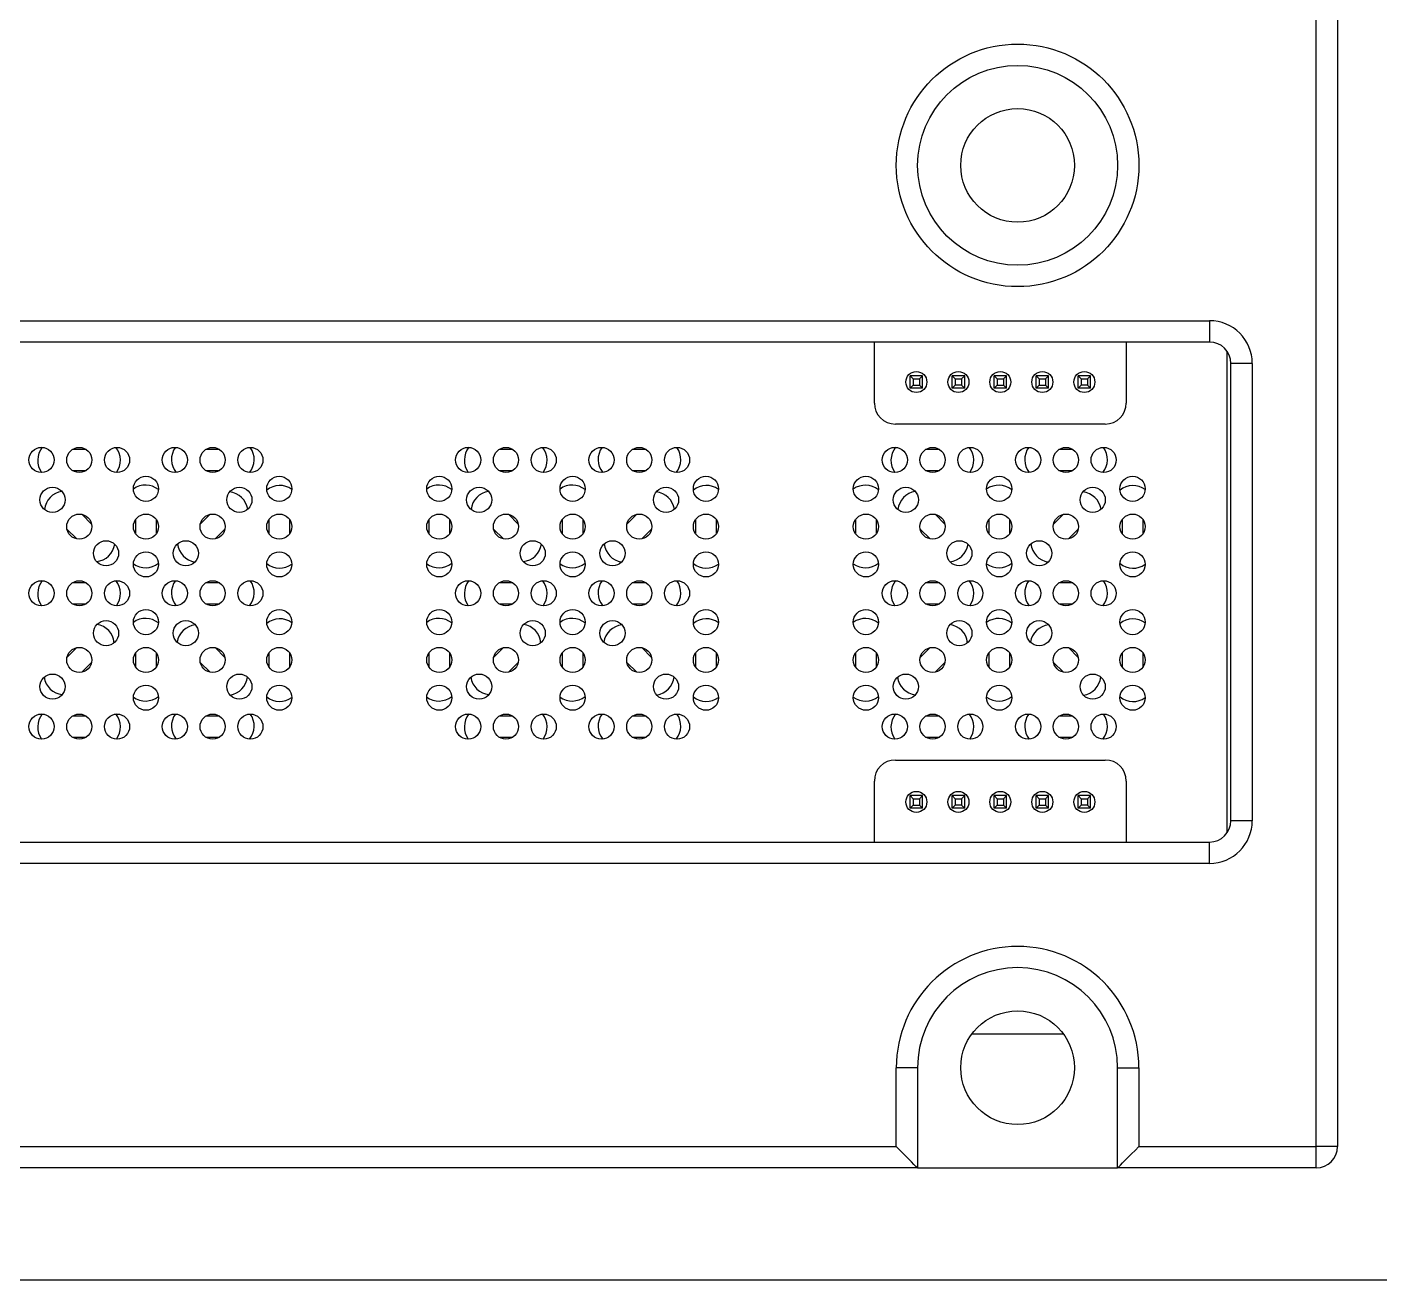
# Model space of a CAD drawing. Header units: inches. Extents: x 1.52 to 9.45, y 2.55 to 7.05.
# Drawn here: x 6.735 to 8.003, y 2.546 to 3.72 of the extents above; entities that cross this region are included whole.
import ezdxf

# ---------------------------------------------------------------- set-up
doc = ezdxf.new("R2010")
doc.units = ezdxf.units.IN
doc.header["$MEASUREMENT"] = 0

msp = doc.modelspace()

# ---------------------------------------------------------------- linework, layer by layer
at = {"color": 7, "linetype": 'Continuous', "lineweight": 25}
for p, q in [((7.9433, 2.6708), (7.9433, 6.9108)), ((7.9633, 6.9108), (7.9633, 2.6708)), ((6.1833, 3.4452), (7.8433, 3.4452)), ((7.8433, 3.4452), (7.8433, 3.4252)), ((7.8433, 3.4252), (6.1833, 3.4252)), ((7.529, 3.368), (7.529, 3.4252)), ((7.7652, 3.4252), (7.7652, 3.368)), ((7.8597, 2.9651), (7.8597, 3.4166)), ((7.8633, 2.9764), (7.8633, 3.4052)), ((7.8833, 3.4052), (7.8633, 3.4052)), ((7.8833, 3.4052), (7.8833, 2.9764)), ((7.5743, 3.3936), (7.5625, 3.3936)), ((7.5625, 3.3936), (7.5654, 3.3906)), ((7.5625, 3.3818), (7.5625, 3.3936)), ((7.5654, 3.3906), (7.5654, 3.3847)), ((7.5654, 3.3906), (7.5714, 3.3906)), ((7.5714, 3.3906), (7.5743, 3.3936)), ((7.5714, 3.3906), (7.5714, 3.3847)), ((7.5743, 3.3818), (7.5743, 3.3936)), ((7.6137, 3.3936), (7.6019, 3.3936)), ((7.6019, 3.3936), (7.6048, 3.3906)), ((7.6019, 3.3818), (7.6019, 3.3936)), ((7.6048, 3.3906), (7.6107, 3.3906)), ((7.6048, 3.3906), (7.6048, 3.3847)), ((7.6107, 3.3906), (7.6137, 3.3936)), ((7.6107, 3.3906), (7.6107, 3.3847)), ((7.6137, 3.3818), (7.6137, 3.3936)), ((7.6412, 3.3936), (7.6442, 3.3906)), ((7.6412, 3.3818), (7.6412, 3.3936)), ((7.653, 3.3936), (7.6412, 3.3936)), ((7.6442, 3.3906), (7.6442, 3.3847)), ((7.6442, 3.3906), (7.6501, 3.3906)), ((7.6501, 3.3906), (7.653, 3.3936)), ((7.6501, 3.3906), (7.6501, 3.3847)), ((7.653, 3.3818), (7.653, 3.3936)), ((7.6924, 3.3936), (7.6806, 3.3936)), ((7.6806, 3.3936), (7.6836, 3.3906)), ((7.6806, 3.3818), (7.6806, 3.3936)), ((7.6836, 3.3906), (7.6895, 3.3906)), ((7.6836, 3.3906), (7.6836, 3.3847)), ((7.6924, 3.3936), (7.6895, 3.3906)), ((7.6895, 3.3906), (7.6895, 3.3847)), ((7.6924, 3.3818), (7.6924, 3.3936)), ((7.7318, 3.3936), (7.72, 3.3936)), ((7.72, 3.3936), (7.7229, 3.3906)), ((7.72, 3.3818), (7.72, 3.3936)), ((7.7229, 3.3906), (7.7229, 3.3847)), ((7.7229, 3.3906), (7.7288, 3.3906)), ((7.7288, 3.3906), (7.7318, 3.3936)), ((7.7288, 3.3906), (7.7288, 3.3847)), ((7.7318, 3.3818), (7.7318, 3.3936)), ((7.5654, 3.3847), (7.5625, 3.3818)), ((7.5743, 3.3818), (7.5625, 3.3818)), ((7.5654, 3.3847), (7.5714, 3.3847)), ((7.5714, 3.3847), (7.5743, 3.3818)), ((7.6048, 3.3847), (7.6019, 3.3818)), ((7.6137, 3.3818), (7.6019, 3.3818)), ((7.6107, 3.3847), (7.6048, 3.3847)), ((7.6107, 3.3847), (7.6137, 3.3818)), ((7.6442, 3.3847), (7.6412, 3.3818)), ((7.653, 3.3818), (7.6412, 3.3818)), ((7.6442, 3.3847), (7.6501, 3.3847)), ((7.6501, 3.3847), (7.653, 3.3818)), ((7.6806, 3.3818), (7.6836, 3.3847)), ((7.6924, 3.3818), (7.6806, 3.3818)), ((7.6836, 3.3847), (7.6895, 3.3847)), ((7.6895, 3.3847), (7.6924, 3.3818)), ((7.7229, 3.3847), (7.72, 3.3818)), ((7.7318, 3.3818), (7.72, 3.3818)), ((7.7288, 3.3847), (7.7229, 3.3847)), ((7.7288, 3.3847), (7.7318, 3.3818)), ((7.7455, 3.3483), (7.5487, 3.3483)), ((6.7901, 3.3245), (6.7771, 3.3245)), ((6.9151, 3.3245), (6.9021, 3.3245)), ((7.1901, 3.3245), (7.1771, 3.3245)), ((7.3151, 3.3245), (7.3021, 3.3245)), ((7.5901, 3.3245), (7.5771, 3.3245)), ((7.7151, 3.3245), (7.7021, 3.3245)), ((6.7771, 3.3048), (6.7901, 3.3048)), ((6.9021, 3.3048), (6.9151, 3.3048)), ((7.1771, 3.3048), (7.1901, 3.3048)), ((7.3021, 3.3048), (7.3151, 3.3048)), ((7.5771, 3.3048), (7.5901, 3.3048)), ((7.7021, 3.3048), (7.7151, 3.3048)), ((6.7952, 3.2545), (6.7859, 3.2637)), ((6.9063, 3.2637), (6.897, 3.2545)), ((7.1952, 3.2545), (7.1859, 3.2637)), ((7.3063, 3.2637), (7.297, 3.2545)), ((7.5952, 3.2545), (7.5859, 3.2637)), ((7.7063, 3.2637), (7.697, 3.2545)), ((6.772, 3.2498), (6.7813, 3.2406)), ((6.8363, 3.2587), (6.8363, 3.2456)), ((6.856, 3.2457), (6.856, 3.2586)), ((6.9109, 3.2406), (6.9202, 3.2498)), ((6.9612, 3.2586), (6.9612, 3.2457)), ((6.9809, 3.2456), (6.9809, 3.2587)), ((7.1112, 3.2586), (7.1112, 3.2457)), ((7.1309, 3.2456), (7.1309, 3.2587)), ((7.172, 3.2498), (7.1813, 3.2406)), ((7.2363, 3.2587), (7.2363, 3.2456)), ((7.256, 3.2457), (7.256, 3.2586)), ((7.3109, 3.2406), (7.3202, 3.2498)), ((7.3612, 3.2586), (7.3612, 3.2457)), ((7.3809, 3.2456), (7.3809, 3.2587)), ((7.5112, 3.2586), (7.5112, 3.2457)), ((7.5309, 3.2456), (7.5309, 3.2587)), ((7.572, 3.2498), (7.5813, 3.2406)), ((7.6363, 3.2587), (7.6363, 3.2456)), ((7.656, 3.2457), (7.656, 3.2586)), ((7.7109, 3.2406), (7.7202, 3.2498)), ((7.7612, 3.2586), (7.7612, 3.2457)), ((7.7809, 3.2456), (7.7809, 3.2587)), ((6.7901, 3.1995), (6.7771, 3.1995)), ((6.9151, 3.1995), (6.9021, 3.1995)), ((7.1901, 3.1995), (7.1771, 3.1995)), ((7.3151, 3.1995), (7.3021, 3.1995)), ((7.5901, 3.1995), (7.5771, 3.1995)), ((7.7151, 3.1995), (7.7021, 3.1995)), ((6.7771, 3.1798), (6.7901, 3.1798)), ((6.9021, 3.1798), (6.9151, 3.1798)), ((7.1771, 3.1798), (7.1901, 3.1798)), ((7.3021, 3.1798), (7.3151, 3.1798)), ((7.5771, 3.1798), (7.5901, 3.1798)), ((7.7021, 3.1798), (7.7151, 3.1798)), ((6.7813, 3.1387), (6.772, 3.1295)), ((6.8363, 3.1337), (6.8363, 3.1206)), ((6.856, 3.1207), (6.856, 3.1336)), ((6.9202, 3.1295), (6.9109, 3.1387)), ((6.9612, 3.1336), (6.9612, 3.1207)), ((6.9809, 3.1206), (6.9809, 3.1337)), ((7.1112, 3.1336), (7.1112, 3.1207)), ((7.1309, 3.1206), (7.1309, 3.1337)), ((7.1813, 3.1387), (7.172, 3.1295)), ((7.2363, 3.1337), (7.2363, 3.1206)), ((7.256, 3.1207), (7.256, 3.1336)), ((7.3202, 3.1295), (7.3109, 3.1387)), ((7.3612, 3.1336), (7.3612, 3.1207)), ((7.3809, 3.1206), (7.3809, 3.1337)), ((7.5112, 3.1336), (7.5112, 3.1207)), ((7.5309, 3.1206), (7.5309, 3.1337)), ((7.5813, 3.1387), (7.572, 3.1295)), ((7.6363, 3.1337), (7.6363, 3.1206)), ((7.656, 3.1207), (7.656, 3.1336)), ((7.7202, 3.1295), (7.7109, 3.1387)), ((7.7612, 3.1336), (7.7612, 3.1207)), ((7.7809, 3.1206), (7.7809, 3.1337)), ((6.7859, 3.1156), (6.7952, 3.1248)), ((6.897, 3.1248), (6.9063, 3.1156)), ((7.1859, 3.1156), (7.1952, 3.1248)), ((7.297, 3.1248), (7.3063, 3.1156)), ((7.5859, 3.1156), (7.5952, 3.1248)), ((7.697, 3.1248), (7.7063, 3.1156)), ((6.7901, 3.0745), (6.7771, 3.0745)), ((6.9151, 3.0745), (6.9021, 3.0745)), ((7.1901, 3.0745), (7.1771, 3.0745)), ((7.3151, 3.0745), (7.3021, 3.0745)), ((7.5901, 3.0745), (7.5771, 3.0745)), ((7.7151, 3.0745), (7.7021, 3.0745)), ((6.7771, 3.0548), (6.7901, 3.0548)), ((6.9021, 3.0548), (6.9151, 3.0548)), ((7.1771, 3.0548), (7.1901, 3.0548)), ((7.3021, 3.0548), (7.3151, 3.0548)), ((7.5771, 3.0548), (7.5901, 3.0548)), ((7.7021, 3.0548), (7.7151, 3.0548)), ((7.5487, 3.0333), (7.7455, 3.0333)), ((7.529, 2.9564), (7.529, 3.0136)), ((7.7652, 3.0136), (7.7652, 2.9564)), ((7.5625, 2.9999), (7.5654, 2.9969)), ((7.5625, 2.9881), (7.5625, 2.9999)), ((7.5743, 2.9999), (7.5625, 2.9999)), ((7.5654, 2.9969), (7.5654, 2.991)), ((7.5654, 2.9969), (7.5714, 2.9969)), ((7.5714, 2.9969), (7.5743, 2.9999)), ((7.5714, 2.9969), (7.5714, 2.991)), ((7.5743, 2.9881), (7.5743, 2.9999)), ((7.6019, 2.9999), (7.6048, 2.9969)), ((7.6019, 2.9881), (7.6019, 2.9999)), ((7.6137, 2.9999), (7.6019, 2.9999)), ((7.6048, 2.9969), (7.6048, 2.991)), ((7.6048, 2.9969), (7.6107, 2.9969)), ((7.6107, 2.9969), (7.6137, 2.9999)), ((7.6107, 2.9969), (7.6107, 2.991)), ((7.6137, 2.9881), (7.6137, 2.9999)), ((7.6412, 2.9999), (7.6442, 2.9969)), ((7.6412, 2.9881), (7.6412, 2.9999)), ((7.653, 2.9999), (7.6412, 2.9999)), ((7.6442, 2.9969), (7.6442, 2.991)), ((7.6442, 2.9969), (7.6501, 2.9969)), ((7.6501, 2.9969), (7.653, 2.9999)), ((7.6501, 2.9969), (7.6501, 2.991)), ((7.653, 2.9881), (7.653, 2.9999)), ((7.6806, 2.9999), (7.6836, 2.9969)), ((7.6806, 2.9881), (7.6806, 2.9999)), ((7.6924, 2.9999), (7.6806, 2.9999)), ((7.6836, 2.9969), (7.6836, 2.991)), ((7.6836, 2.9969), (7.6895, 2.9969)), ((7.6924, 2.9999), (7.6895, 2.9969)), ((7.6895, 2.9969), (7.6895, 2.991)), ((7.6924, 2.9881), (7.6924, 2.9999)), ((7.7318, 2.9999), (7.72, 2.9999)), ((7.72, 2.9999), (7.7229, 2.9969)), ((7.72, 2.9881), (7.72, 2.9999)), ((7.7229, 2.9969), (7.7288, 2.9969)), ((7.7229, 2.9969), (7.7229, 2.991)), ((7.7288, 2.9969), (7.7318, 2.9999)), ((7.7288, 2.9969), (7.7288, 2.991)), ((7.7318, 2.9881), (7.7318, 2.9999)), ((7.5654, 2.991), (7.5625, 2.9881)), ((7.5743, 2.9881), (7.5625, 2.9881)), ((7.5654, 2.991), (7.5714, 2.991)), ((7.5714, 2.991), (7.5743, 2.9881)), ((7.6048, 2.991), (7.6019, 2.9881)), ((7.6137, 2.9881), (7.6019, 2.9881)), ((7.6107, 2.991), (7.6048, 2.991)), ((7.6107, 2.991), (7.6137, 2.9881)), ((7.6442, 2.991), (7.6412, 2.9881)), ((7.653, 2.9881), (7.6412, 2.9881)), ((7.6442, 2.991), (7.6501, 2.991)), ((7.6501, 2.991), (7.653, 2.9881)), ((7.6806, 2.9881), (7.6836, 2.991)), ((7.6924, 2.9881), (7.6806, 2.9881)), ((7.6836, 2.991), (7.6895, 2.991)), ((7.6895, 2.991), (7.6924, 2.9881)), ((7.7229, 2.991), (7.72, 2.9881)), ((7.7318, 2.9881), (7.72, 2.9881)), ((7.7288, 2.991), (7.7229, 2.991)), ((7.7288, 2.991), (7.7318, 2.9881)), ((7.8833, 2.9764), (7.8633, 2.9764)), ((6.1833, 2.9564), (7.8433, 2.9564)), ((7.8433, 2.9364), (7.8433, 2.9564)), ((7.8433, 2.9364), (6.1833, 2.9364)), ((7.6206, 2.7766), (7.706, 2.7766)), ((7.5695, 2.7448), (7.5495, 2.7448)), ((7.5495, 2.6708), (7.5495, 2.7448)), ((7.5695, 2.7448), (7.5695, 2.6508)), ((7.757, 2.7448), (7.777, 2.7448)), ((7.757, 2.6508), (7.757, 2.7448)), ((7.777, 2.7448), (7.777, 2.6708)), ((6.477, 2.6708), (7.5495, 2.6708)), ((7.777, 2.6708), (7.9433, 2.6708)), ((7.9633, 2.6708), (7.9433, 2.6708)), ((7.9433, 2.6508), (7.9433, 2.6708)), ((7.5695, 2.6508), (6.457, 2.6508)), ((7.5695, 2.6508), (7.757, 2.6508)), ((7.9433, 2.6508), (7.757, 2.6508)), ((2.1195, 2.5458), (8.807, 2.5458))]:
    msp.add_line(p, q, dxfattribs=at)
at = {"color": 7, "linetype": 'Continuous', "lineweight": 25, "flags": 128}
for points in [[(7.5695, 2.6508), (7.5691, 2.6512), (7.568, 2.6523), (7.5661, 2.6542), (7.5637, 2.6567), (7.5606, 2.6597), (7.5572, 2.6632), (7.5534, 2.6669), (7.5495, 2.6708)], [(7.757, 2.6508), (7.7573, 2.6511), (7.7582, 2.652), (7.7597, 2.6535), (7.7617, 2.6555), (7.7642, 2.658), (7.767, 2.6608), (7.7702, 2.664), (7.7735, 2.6673), (7.777, 2.6708)]]:
    msp.add_lwpolyline(points, dxfattribs=at)
at = {"color": 7, "linetype": 'Continuous', "lineweight": 25}
for centre, radius in [((7.6633, 3.5908), 0.1137), ((7.6633, 3.5908), 0.0937), ((7.6633, 3.5908), 0.0533), ((7.5684, 3.3877), 0.00984), ((7.6078, 3.3877), 0.00984), ((7.6471, 3.3877), 0.00984), ((7.6865, 3.3877), 0.00984), ((7.7259, 3.3877), 0.00984), ((6.7482, 3.3146), 0.0118), ((6.7836, 3.3146), 0.0118), ((6.819, 3.3146), 0.0118), ((6.8732, 3.3146), 0.0118), ((6.9086, 3.3146), 0.0118), ((6.944, 3.3146), 0.0118), ((7.1482, 3.3146), 0.0118), ((7.1836, 3.3146), 0.0118), ((7.219, 3.3146), 0.0118), ((7.2732, 3.3146), 0.0118), ((7.3086, 3.3146), 0.0118), ((7.344, 3.3146), 0.0118), ((7.5482, 3.3146), 0.0118), ((7.5836, 3.3146), 0.0118), ((7.619, 3.3146), 0.0118), ((7.6732, 3.3146), 0.0118), ((7.7086, 3.3146), 0.0118), ((7.744, 3.3146), 0.0118), ((6.8461, 3.2876), 0.0118), ((6.9711, 3.2876), 0.0118), ((7.1211, 3.2876), 0.0118), ((7.2461, 3.2876), 0.0118), ((7.3711, 3.2876), 0.0118), ((7.5211, 3.2876), 0.0118), ((7.6461, 3.2876), 0.0118), ((7.7711, 3.2876), 0.0118), ((6.7585, 3.2772), 0.0118), ((6.9337, 3.2772), 0.0118), ((7.1585, 3.2772), 0.0118), ((7.3337, 3.2772), 0.0118), ((7.5585, 3.2772), 0.0118), ((7.7337, 3.2772), 0.0118), ((6.7836, 3.2521), 0.0118), ((6.8461, 3.2521), 0.0118), ((6.9086, 3.2521), 0.0118), ((6.9711, 3.2521), 0.0118), ((7.1211, 3.2521), 0.0118), ((7.1836, 3.2521), 0.0118), ((7.2461, 3.2521), 0.0118), ((7.3086, 3.2521), 0.0118), ((7.3711, 3.2521), 0.0118), ((7.5211, 3.2521), 0.0118), ((7.5836, 3.2521), 0.0118), ((7.6461, 3.2521), 0.0118), ((7.7086, 3.2521), 0.0118), ((7.7711, 3.2521), 0.0118), ((6.8087, 3.2271), 0.0118), ((6.8835, 3.2271), 0.0118), ((7.2087, 3.2271), 0.0118), ((7.2835, 3.2271), 0.0118), ((7.6087, 3.2271), 0.0118), ((7.6835, 3.2271), 0.0118), ((6.8461, 3.2167), 0.0118), ((6.9711, 3.2167), 0.0118), ((7.1211, 3.2167), 0.0118), ((7.2461, 3.2167), 0.0118), ((7.3711, 3.2167), 0.0118), ((7.5211, 3.2167), 0.0118), ((7.6461, 3.2167), 0.0118), ((7.7711, 3.2167), 0.0118), ((6.7482, 3.1896), 0.0118), ((6.7836, 3.1896), 0.0118), ((6.819, 3.1896), 0.0118), ((6.8732, 3.1896), 0.0118), ((6.9086, 3.1896), 0.0118), ((6.944, 3.1896), 0.0118), ((7.1482, 3.1896), 0.0118), ((7.1836, 3.1896), 0.0118), ((7.219, 3.1896), 0.0118), ((7.2732, 3.1896), 0.0118), ((7.3086, 3.1896), 0.0118), ((7.344, 3.1896), 0.0118), ((7.5482, 3.1896), 0.0118), ((7.5836, 3.1896), 0.0118), ((7.619, 3.1896), 0.0118), ((7.6732, 3.1896), 0.0118), ((7.7086, 3.1896), 0.0118), ((7.744, 3.1896), 0.0118), ((6.8461, 3.1626), 0.0118), ((6.9711, 3.1626), 0.0118), ((7.1211, 3.1626), 0.0118), ((7.2461, 3.1626), 0.0118), ((7.3711, 3.1626), 0.0118), ((7.5211, 3.1626), 0.0118), ((7.6461, 3.1626), 0.0118), ((7.7711, 3.1626), 0.0118), ((6.8087, 3.1522), 0.0118), ((6.8835, 3.1522), 0.0118), ((7.2087, 3.1522), 0.0118), ((7.2835, 3.1522), 0.0118), ((7.6087, 3.1522), 0.0118), ((7.6835, 3.1522), 0.0118), ((6.7836, 3.1271), 0.0118), ((6.8461, 3.1271), 0.0118), ((6.9086, 3.1271), 0.0118), ((6.9711, 3.1271), 0.0118), ((7.1211, 3.1271), 0.0118), ((7.1836, 3.1271), 0.0118), ((7.2461, 3.1271), 0.0118), ((7.3086, 3.1271), 0.0118), ((7.3711, 3.1271), 0.0118), ((7.5211, 3.1271), 0.0118), ((7.5836, 3.1271), 0.0118), ((7.6461, 3.1271), 0.0118), ((7.7086, 3.1271), 0.0118), ((7.7711, 3.1271), 0.0118), ((6.7585, 3.1021), 0.0118), ((6.9337, 3.1021), 0.0118), ((7.1585, 3.1021), 0.0118), ((7.3337, 3.1021), 0.0118), ((7.5585, 3.1021), 0.0118), ((7.7337, 3.1021), 0.0118), ((6.8461, 3.0917), 0.0118), ((6.9711, 3.0917), 0.0118), ((7.1211, 3.0917), 0.0118), ((7.2461, 3.0917), 0.0118), ((7.3711, 3.0917), 0.0118), ((7.5211, 3.0917), 0.0118), ((7.6461, 3.0917), 0.0118), ((7.7711, 3.0917), 0.0118), ((6.7482, 3.0646), 0.0118), ((6.7836, 3.0646), 0.0118), ((6.819, 3.0646), 0.0118), ((6.8732, 3.0646), 0.0118), ((6.9086, 3.0646), 0.0118), ((6.944, 3.0646), 0.0118), ((7.1482, 3.0646), 0.0118), ((7.1836, 3.0646), 0.0118), ((7.219, 3.0646), 0.0118), ((7.2732, 3.0646), 0.0118), ((7.3086, 3.0646), 0.0118), ((7.344, 3.0646), 0.0118), ((7.5482, 3.0646), 0.0118), ((7.5836, 3.0646), 0.0118), ((7.619, 3.0646), 0.0118), ((7.6732, 3.0646), 0.0118), ((7.7086, 3.0646), 0.0118), ((7.744, 3.0646), 0.0118), ((7.5684, 2.994), 0.00984), ((7.6078, 2.994), 0.00984), ((7.6471, 2.994), 0.00984), ((7.6865, 2.994), 0.00984), ((7.7259, 2.994), 0.00984), ((7.6633, 2.7448), 0.0533)]:
    msp.add_circle(centre, radius, dxfattribs=at)
for centre, radius, start, end in [((7.8433, 3.4052), 0.04, 0, 90), ((7.8433, 3.4052), 0.02, 0, 90), ((7.5487, 3.368), 0.0197, 180, 270), ((7.7455, 3.368), 0.0197, 270, 0), ((6.7639, 3.3143), 0.0193, 140.9305, 216.2053), ((6.8029, 3.3143), 0.0193, 323.7731, 39.0212), ((6.8893, 3.315), 0.0193, 143.7731, 219.0212), ((6.9283, 3.315), 0.0193, 320.9305, 36.2053), ((7.1639, 3.3143), 0.0193, 140.9305, 216.2053), ((7.2029, 3.3143), 0.0193, 323.7731, 39.0212), ((7.2893, 3.315), 0.0193, 143.7731, 219.0212), ((7.3283, 3.315), 0.0193, 320.9305, 36.2053), ((7.5639, 3.3142), 0.0193, 140.5731, 215.8471), ((7.6029, 3.3142), 0.0193, 324.1229, 39.3696), ((7.6893, 3.3149), 0.0193, 143.4234, 218.6726), ((7.7283, 3.3149), 0.0193, 321.2882, 36.5635), ((6.8457, 3.2718), 0.0193, 50.9305, 126.2053), ((6.9715, 3.2714), 0.0193, 53.7731, 129.0212), ((7.1207, 3.2718), 0.0193, 50.9305, 126.2053), ((7.2457, 3.2718), 0.0193, 50.9305, 126.2053), ((7.3715, 3.2714), 0.0193, 53.7731, 129.0212), ((7.5207, 3.2717), 0.0193, 50.9544, 126.1992), ((7.6457, 3.2717), 0.0193, 50.9544, 126.1992), ((7.7715, 3.2713), 0.0193, 53.7916, 128.9859), ((6.7702, 3.2661), 0.0193, 98.7731, 174.0212), ((6.9225, 3.2655), 0.0193, 8.7731, 84.0212), ((7.1702, 3.2661), 0.0193, 98.7731, 174.0212), ((7.3225, 3.2655), 0.0193, 8.7731, 84.0212), ((7.5702, 3.266), 0.0193, 98.5396, 173.751), ((7.7225, 3.2654), 0.0193, 9.0322, 84.2417), ((6.7978, 3.2385), 0.0193, 275.9305, 351.2053), ((6.895, 3.238), 0.0193, 185.9305, 261.2053), ((7.1978, 3.2385), 0.0193, 275.9305, 351.2053), ((7.295, 3.238), 0.0193, 185.9305, 261.2053), ((7.5978, 3.2384), 0.0193, 276.1693, 351.4623), ((7.695, 3.2379), 0.0193, 185.6614, 260.9535), ((6.8457, 3.2329), 0.0193, 233.7731, 309.0212), ((6.9715, 3.2325), 0.0193, 230.9305, 306.2053), ((7.1207, 3.2329), 0.0193, 233.7731, 309.0212), ((7.2457, 3.2329), 0.0193, 233.7731, 309.0212), ((7.3715, 3.2325), 0.0193, 230.9305, 306.2053), ((7.5207, 3.2328), 0.0193, 233.7574, 309.0541), ((7.6457, 3.2328), 0.0193, 233.7574, 309.0541), ((7.7715, 3.2324), 0.0193, 230.9094, 306.2084), ((6.7639, 3.1893), 0.0193, 140.9305, 216.2053), ((6.8029, 3.1893), 0.0193, 323.7731, 39.0212), ((6.8893, 3.19), 0.0193, 143.7731, 219.0212), ((6.9283, 3.19), 0.0193, 320.9305, 36.2053), ((7.1639, 3.1893), 0.0193, 140.9305, 216.2053), ((7.2029, 3.1893), 0.0193, 323.7731, 39.0212), ((7.2893, 3.19), 0.0193, 143.7731, 219.0212), ((7.3283, 3.19), 0.0193, 320.9305, 36.2053), ((7.5639, 3.1892), 0.0193, 140.5731, 215.8471), ((7.6029, 3.1892), 0.0193, 324.1229, 39.3696), ((7.6893, 3.1899), 0.0193, 143.4234, 218.6726), ((7.7283, 3.1899), 0.0193, 321.2881, 36.5635), ((6.7972, 3.1413), 0.0193, 5.9305, 81.2053), ((6.8457, 3.1468), 0.0193, 50.9305, 126.2053), ((6.8944, 3.1408), 0.0193, 95.9305, 171.2053), ((6.9715, 3.1464), 0.0193, 53.7731, 129.0212), ((7.1207, 3.1468), 0.0193, 50.9305, 126.2053), ((7.1972, 3.1413), 0.0193, 5.9305, 81.2053), ((7.2457, 3.1468), 0.0193, 50.9305, 126.2053), ((7.2944, 3.1408), 0.0193, 95.9305, 171.2053), ((7.3715, 3.1464), 0.0193, 53.7731, 129.0212), ((7.5207, 3.1467), 0.0193, 50.9544, 126.1992), ((7.5972, 3.1412), 0.0193, 6.1988, 81.4535), ((7.6457, 3.1467), 0.0193, 50.9544, 126.1992), ((7.6944, 3.1407), 0.0193, 95.6955, 170.9491), ((7.7715, 3.1463), 0.0193, 53.7916, 128.9859), ((6.7697, 3.1138), 0.0193, 188.7731, 264.0212), ((6.922, 3.1132), 0.0193, 278.7731, 354.0212), ((7.1697, 3.1138), 0.0193, 188.7731, 264.0212), ((7.322, 3.1132), 0.0193, 278.7731, 354.0212), ((7.5697, 3.1137), 0.0193, 188.5134, 263.7971), ((7.722, 3.1131), 0.0193, 279.0101, 354.2922), ((6.8457, 3.1079), 0.0193, 233.7731, 309.0212), ((6.9715, 3.1075), 0.0193, 230.9305, 306.2053), ((7.1207, 3.1079), 0.0193, 233.7731, 309.0212), ((7.2457, 3.1079), 0.0193, 233.7731, 309.0212), ((7.3715, 3.1075), 0.0193, 230.9305, 306.2053), ((7.5207, 3.1078), 0.0193, 233.7574, 309.0541), ((7.6457, 3.1078), 0.0193, 233.7574, 309.0541), ((7.7715, 3.1074), 0.0193, 230.9094, 306.2085), ((6.7639, 3.0643), 0.0193, 140.9305, 216.2053), ((6.8029, 3.0643), 0.0193, 323.7731, 39.0212), ((6.8893, 3.065), 0.0193, 143.7731, 219.0212), ((6.9283, 3.065), 0.0193, 320.9305, 36.2053), ((7.1639, 3.0643), 0.0193, 140.9305, 216.2053), ((7.2029, 3.0643), 0.0193, 323.7731, 39.0212), ((7.2893, 3.065), 0.0193, 143.7731, 219.0212), ((7.3283, 3.065), 0.0193, 320.9305, 36.2053), ((7.5639, 3.0642), 0.0193, 140.5731, 215.8471), ((7.6029, 3.0642), 0.0193, 324.1229, 39.3696), ((7.6893, 3.0649), 0.0193, 143.4234, 218.6726), ((7.7283, 3.0649), 0.0193, 321.2881, 36.5635), ((7.5487, 3.0136), 0.0197, 90, 180), ((7.7455, 3.0136), 0.0197, 0, 90), ((7.8433, 2.9764), 0.04, 270, 0), ((7.8433, 2.9764), 0.02, 270, 0), ((7.6633, 2.7448), 0.1137, 360, 180), ((7.6633, 2.7448), 0.0938, 360, 180), ((7.9433, 2.6708), 0.02, 270, 0)]:
    msp.add_arc(centre, radius, start, end, dxfattribs=at)

doc.saveas('drawing.dxf')
